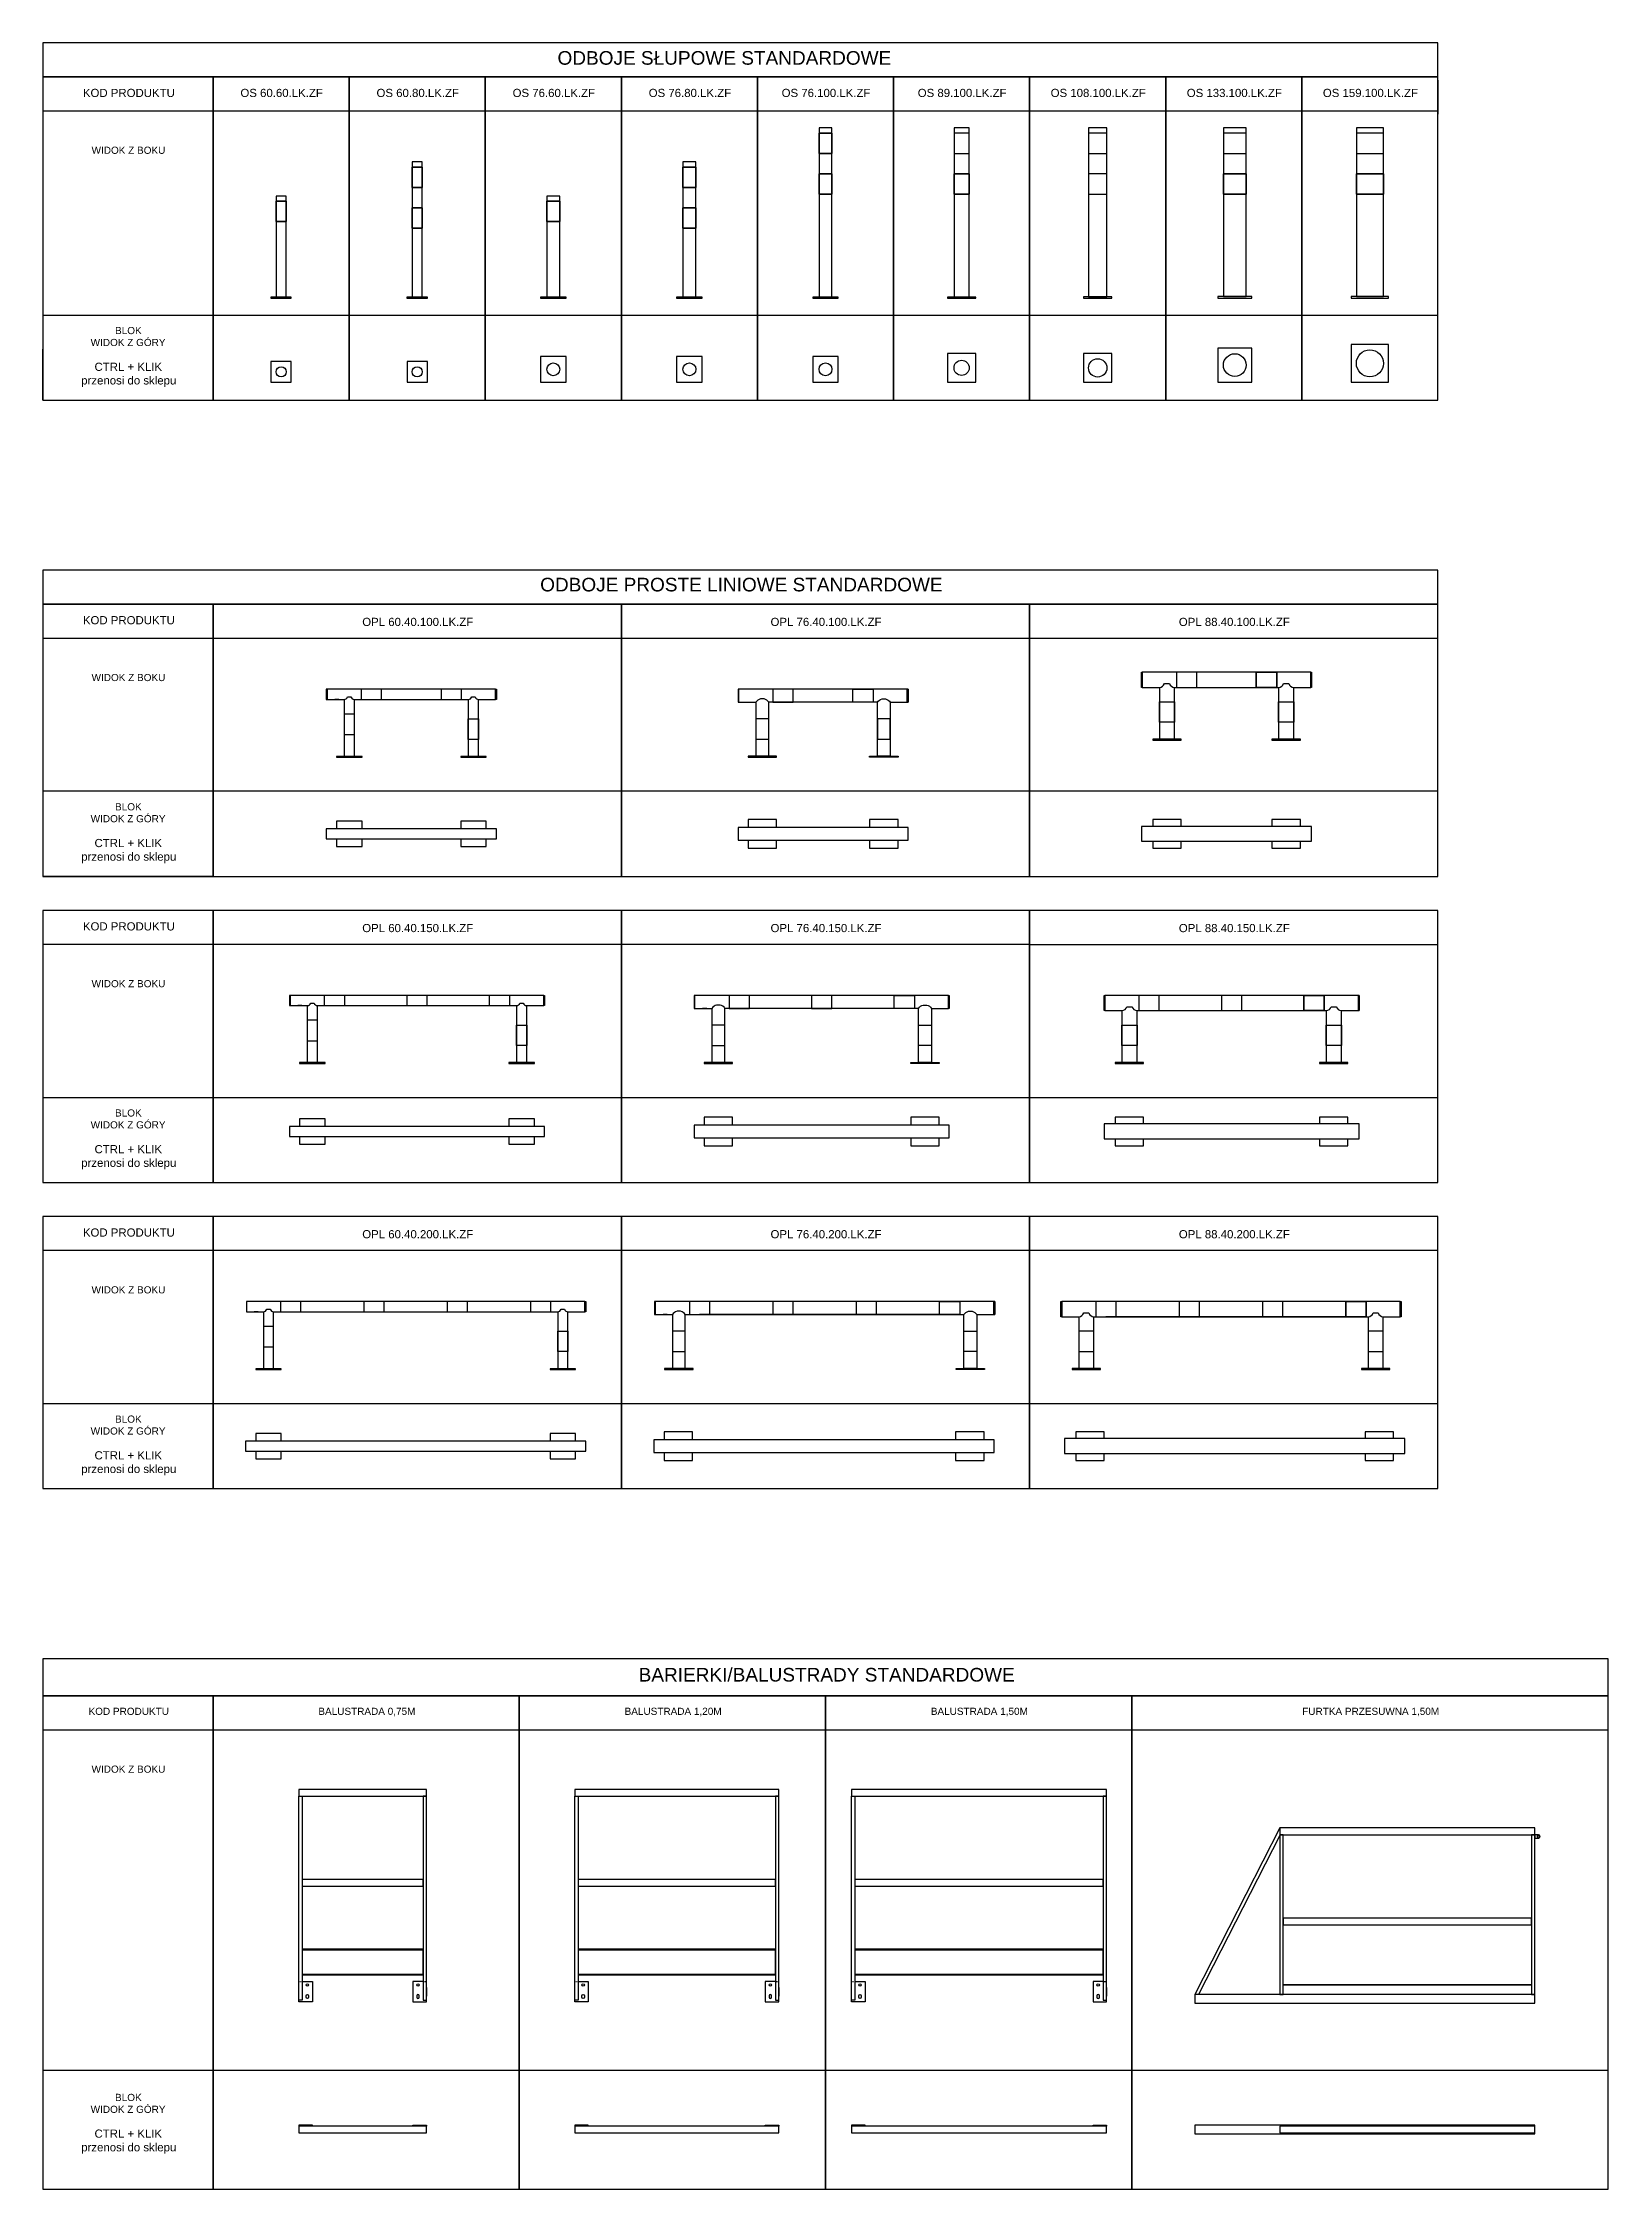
# Model space of a CAD drawing. Header units: millimetres. Extents: x 12058 to 45536, y -35768 to 10259.
# Drawn here: x 12059 to 21259, y -13950 to -1332 of the extents above; entities that cross this region are included whole.
import ezdxf

# ---------------------------------------------------------------- set-up
doc = ezdxf.new("R2010")
doc.units = ezdxf.units.MM
doc.linetypes.add('ACAD_ISO03W100', pattern=[30, 12, -18])
for name, color, linetype in [('0 @ 1', 7, 'Continuous'), ('odboje_ Grupa-Stadnicki.pl', 7, 'Continuous'), ('odboje_ Grupa-Stadnicki.pl @ 1', 7, 'Continuous')]:
    doc.layers.add(name, color=color, linetype=linetype)
doc.styles.get("Standard").update_dxf_attribs({"font": 'arial.ttf'})

# ---------------------------------------------------------------- blocks, each defined once
blk = doc.blocks.new('OS 60.60.LK.ZF')
blk.add_lwpolyline([(-60, -60), (60, -60), (60, 60), (-60, 60)], close=True)
blk.add_circle((0, 0), 30)
blk = doc.blocks.new('OS 76.60.LK.ZF')
at = {"layer": 'odboje_ Grupa-Stadnicki.pl'}
blk.add_lwpolyline([(-75, -75), (75, -75), (75, 75), (-75, 75)], close=True, dxfattribs=at)
blk.add_circle((0, 0), 38, dxfattribs=at)
blk = doc.blocks.new('OS 76.80.LK.ZF')
at = {"layer": 'odboje_ Grupa-Stadnicki.pl'}
blk.add_lwpolyline([(-75, -75), (75, -75), (75, 75), (-75, 75)], close=True, dxfattribs=at)
blk.add_circle((0, 0), 38, dxfattribs=at)
blk = doc.blocks.new('OS 76.100.LK.ZF')
at = {"layer": 'odboje_ Grupa-Stadnicki.pl'}
blk.add_lwpolyline([(-75, -75), (75, -75), (75, 75), (-75, 75)], close=True, dxfattribs=at)
blk.add_circle((0, 0), 38, dxfattribs=at)
blk = doc.blocks.new('OS 89.100.LK.ZF')
at = {"layer": 'odboje_ Grupa-Stadnicki.pl'}
blk.add_lwpolyline([(-83.5, -83.5), (83.5, -83.5), (83.5, 83.5), (-83.5, 83.5)], close=True, dxfattribs=at)
blk.add_circle((0, 0), 44.5, dxfattribs=at)
blk = doc.blocks.new('OS 108.100.LK.ZF')
at = {"layer": 'odboje_ Grupa-Stadnicki.pl'}
blk.add_lwpolyline([(-83.5, -83.5), (83.5, -83.5), (83.5, 83.5), (-83.5, 83.5)], close=True, dxfattribs=at)
blk.add_circle((0, 0), 54, dxfattribs=at)
blk = doc.blocks.new('OS 159.100.LK.ZF')
at = {"layer": 'odboje_ Grupa-Stadnicki.pl'}
blk.add_lwpolyline([(-110, -110), (110, -110), (110, 110), (-110, 110)], close=True, dxfattribs=at)
blk.add_circle((0, 0), 79.5, dxfattribs=at)
blk = doc.blocks.new('OPL 60.40.100.LK.ZF')
for points in [[(395, -60), (500, -60), (500, 0), (-500, 0), (-500, -60), (395, -60)], [(-290, 0), (-290, 45), (-440, 45), (-440, 0)], [(440, 0), (440, 45), (290, 45), (290, 0)], [(-440, -60), (-440, -105), (-290, -105), (-290, -60)], [(290, -60), (290, -105), (440, -105), (440, -60)]]:
    blk.add_lwpolyline(points)
blk = doc.blocks.new('OPL 60.40.150.LK.ZF')
blk.add_lwpolyline([(-750, -60), (750, -60), (750, 0), (-750, 0)], close=True)
for points in [[(-540, 0), (-540, 45), (-690, 45), (-690, 0)], [(690, 0), (690, 45), (540, 45), (540, 0)], [(-690, -60), (-690, -105), (-540, -105), (-540, -60)], [(540, -60), (540, -105), (690, -105), (690, -60)]]:
    blk.add_lwpolyline(points)
blk = doc.blocks.new('OPL 60.40.200.LK.ZF')
for points in [[(895, -60), (1000, -60), (1000, 0), (-1000, 0), (-1000, -60), (895, -60)], [(-790, 0), (-790, 45), (-940, 45), (-940, 0)], [(940, 0), (940, 45), (790, 45), (790, 0)], [(-940, -60), (-940, -105), (-790, -105), (-790, -60)], [(790, -60), (790, -105), (940, -105), (940, -60)]]:
    blk.add_lwpolyline(points)
blk = doc.blocks.new('OPL 76.40.100.LK.ZF')
blk.add_lwpolyline([(-500, -76), (500, -76), (500, 0), (-500, 0)], close=True)
for points in [[(-273.5, 0), (-273.5, 45.5), (-440.5, 45.5), (-440.5, 0)], [(440.5, 0), (440.5, 45.5), (273.5, 45.5), (273.5, 0)], [(-440.5, -76), (-440.5, -121.5), (-273.5, -121.5), (-273.5, -76)], [(273.5, -76), (273.5, -121.5), (440.5, -121.5), (440.5, -76)]]:
    blk.add_lwpolyline(points)
blk = doc.blocks.new('OPL 76.40.150.LK.ZF')
blk.add_lwpolyline([(-750, -76), (750, -76), (750, 0), (-750, 0)], close=True)
for points in [[(-523.5, 0), (-523.5, 45.5), (-690.5, 45.5), (-690.5, 0)], [(690.5, 0), (690.5, 45.5), (523.5, 45.5), (523.5, 0)], [(-690.5, -76), (-690.5, -121.5), (-523.5, -121.5), (-523.5, -76)], [(523.5, -76), (523.5, -121.5), (690.5, -121.5), (690.5, -76)]]:
    blk.add_lwpolyline(points)
blk = doc.blocks.new('OPL 76.40.200.LK.ZF')
blk.add_lwpolyline([(-1000, -76), (1000, -76), (1000, 0), (-1000, 0)], close=True)
for points in [[(-773.5, 0), (-773.5, 45.5), (-940.5, 45.5), (-940.5, 0)], [(940.5, 0), (940.5, 45.5), (773.5, 45.5), (773.5, 0)], [(-940.5, -76), (-940.5, -121.5), (-773.5, -121.5), (-773.5, -76)], [(773.5, -76), (773.5, -121.5), (940.5, -121.5), (940.5, -76)]]:
    blk.add_lwpolyline(points)
blk = doc.blocks.new('OPL 88.40.100.LK.ZF')
blk.add_lwpolyline([(-500, -88), (500, -88), (500, 0), (-500, 0)], close=True)
for points in [[(-267, 0), (-267, 39.5), (-434, 39.5), (-434, 0)], [(434, 0), (434, 39.5), (267, 39.5), (267, 0)], [(-434, -88), (-434, -127.5), (-267, -127.5), (-267, -88)], [(267, -88), (267, -127.5), (434, -127.5), (434, -88)]]:
    blk.add_lwpolyline(points)
blk = doc.blocks.new('OPL 88.40.150.LK.ZF')
blk.add_lwpolyline([(-750, -88), (750, -88), (750, 0), (-750, 0)], close=True)
for points in [[(-517, 0), (-517, 39.5), (-684, 39.5), (-684, 0)], [(684, 0), (684, 39.5), (517, 39.5), (517, 0)], [(-684, -88), (-684, -127.5), (-517, -127.5), (-517, -88)], [(517, -88), (517, -127.5), (684, -127.5), (684, -88)]]:
    blk.add_lwpolyline(points)
blk = doc.blocks.new('OPL 88.40.200.LK.ZF')
blk.add_lwpolyline([(-1000, -88), (1000, -88), (1000, 0), (-1000, 0)], close=True)
for points in [[(-767, 0), (-767, 39.5), (-934, 39.5), (-934, 0)], [(934, 0), (934, 39.5), (767, 39.5), (767, 0)], [(-934, -88), (-934, -127.5), (-767, -127.5), (-767, -88)], [(767, -88), (767, -127.5), (934, -127.5), (934, -88)]]:
    blk.add_lwpolyline(points)
blk = doc.blocks.new('OS 133.100.LK.ZF')
blk.add_lwpolyline([(-100, -100), (100, -100), (100, 100), (-100, 100)], close=True)
blk.add_circle((0, 0), 66.5)
blk = doc.blocks.new('SEGMENT BALUSTRADA 750MM MONTAŻ BOCZNY')
for points in [[(-295, 0), (-295, 6), (-375, 6), (-375, 0)], [(295, 0), (295, 6), (375, 6), (375, 0)]]:
    blk.add_lwpolyline(points)
blk.add_lwpolyline([(-375, -40), (375, -40), (375, 0), (-375, 0)], close=True)
blk = doc.blocks.new('SEGMENT BALUSTRADA 1200MM MONTAŻ BOCZNY')
for points in [[(-520, 0), (-520, 6), (-600, 6), (-600, 0)], [(520, 0), (520, 6), (600, 6), (600, 0)]]:
    blk.add_lwpolyline(points)
blk.add_lwpolyline([(-600, -40), (600, -40), (600, 0), (-600, 0)], close=True)
blk = doc.blocks.new('SEGMENT BALUSTRADA 1500MM MONTAŻ BOCZNY')
at = {"layer": 'odboje_ Grupa-Stadnicki.pl'}
for points in [[(-670, 0), (-670, 6), (-750, 6), (-750, 0)], [(670, 0), (670, 6), (750, 6), (750, 0)]]:
    blk.add_lwpolyline(points, dxfattribs=at)
blk.add_lwpolyline([(-750, -40), (750, -40), (750, 0), (-750, 0)], close=True, dxfattribs=at)
blk = doc.blocks.new('FURTKA PRZESUWNA 1500MM')
at = {"layer": 'odboje_ Grupa-Stadnicki.pl'}
for points in [[(-1250, -45), (750, -45), (750, 5), (-1250, 5)], [(-750, -40), (750, -40), (750, 0), (-750, 0)]]:
    blk.add_lwpolyline(points, close=True, dxfattribs=at)
blk = doc.blocks.new('OS 60.80.LK.ZF')
at = {"layer": 'odboje_ Grupa-Stadnicki.pl'}
blk.add_lwpolyline([(-59.955, -60), (60.045, -60), (60.045, 60), (-59.955, 60)], close=True, dxfattribs=at)
blk.add_circle((0, 0), 30, dxfattribs=at)

msp = doc.modelspace()

# ---------------------------------------------------------------- linework, layer by layer
at = {"layer": 'odboje_ Grupa-Stadnicki.pl'}
for p, q in [((12059.431, -1532.109), (12059.431, -1832.109)), ((12059.431, -1532.109), (12059.431, -1732.109)), ((13059.431, -1532.109), (13059.431, -1832.109)), ((13059.431, -1532.109), (13059.431, -1732.109)), ((20259.431, -1550.109), (20259.431, -1750.109)), ((12059.431, -1732.109), (20259.431, -1732.109)), ((20259.431, -2750.109), (20259.431, -2550.109)), ((12059.431, -2932.109), (18659.431, -2932.109)), ((13059.431, -2932.109), (20259.431, -2932.109)), ((12059.431, -3432.109), (12059.431, -3132.109)), ((13059.431, -3432.109), (13059.431, -3132.109)), ((12059.431, -4832.109), (20259.431, -4832.109)), ((14719.94, -5132.122), (14519.94, -5132.122)), ((13798.94, -5192.122), (13774.94, -5192.122)), ((16964.158, -5208.122), (16326.158, -5208.122)), ((20259.431, -5732.109), (12059.431, -5732.109)), ((13059.431, -6232.109), (13059.431, -5732.109)), ((13059.431, -6232.109), (13059.431, -5732.109)), ((13059.431, -6232.109), (12059.431, -6232.109)), ((17859.431, -6432.109), (17859.431, -6632.109)), ((17859.431, -6632.109), (12059.431, -6632.109)), ((17859.431, -6632.109), (20259.431, -6632.109)), ((15003.213, -6932.122), (14803.213, -6932.122)), ((13582.213, -6992.122), (13558.213, -6992.122)), ((13773.213, -6992.122), (14743.213, -6992.122)), ((15961.221, -7008.122), (15937.221, -7008.122)), ((17206.221, -7008.122), (16068.221, -7008.122)), ((12059.431, -7532.109), (17859.431, -7532.109)), ((17859.431, -7532.109), (20259.431, -7532.109)), ((20259.431, -8432.109), (12059.431, -8432.109)), ((13324.199, -8792.122), (13300.199, -8792.122)), ((13515.199, -8792.122), (14985.199, -8792.122)), ((13515.199, -8792.122), (14985.199, -8792.122)), ((15245.199, -8732.122), (15045.199, -8732.122)), ((15728.352, -8808.122), (15704.352, -8808.122)), ((17389.352, -8808.122), (15919.352, -8808.122)), ((19777.742, -8821.072), (18307.742, -8821.172)), ((12059.431, -9332.109), (20259.431, -9332.109)), ((21259.431, -11050.109), (21259.431, -10832.109)), ((12059.431, -11250.109), (21259.431, -11250.109)), ((19329.68, -11826.515), (18829.68, -12806.515)), ((19329.68, -11870.522), (18852.133, -12806.515)), ((13583.871, -12543.109), (14293.871, -12543.109)), ((15205.183, -12543.109), (16365.183, -12543.109)), ((16832.047, -12543.109), (18292.047, -12543.109)), ((13583.871, -12687.109), (14293.871, -12687.109)), ((15205.183, -12687.109), (16365.183, -12687.109)), ((16832.047, -12687.109), (18292.047, -12687.109)), ((14313.871, -12765.109), (14313.871, -12815.109)), ((16385.183, -12765.109), (16385.183, -12815.109)), ((18312.047, -12765.109), (18312.047, -12815.109)), ((19349.68, -12746.515), (20809.68, -12746.515)), ((19349.68, -12749.515), (20809.68, -12749.515)), ((12059.431, -13250.109), (21259.431, -13250.109)), ((13059.431, -13250.109), (13059.431, -13950.109))]:
    msp.add_line(p, q, dxfattribs=at)
at = {"layer": 'odboje_ Grupa-Stadnicki.pl', "linetype": 'ACAD_ISO03W100', "ltscale": 0.2}
for p, q in [((13563.871, -12730.109), (13583.871, -12730.109)), ((14293.871, -12730.109), (14313.871, -12730.109)), ((15185.183, -12730.109), (15205.183, -12730.109)), ((16365.183, -12730.109), (16385.183, -12730.109)), ((16812.047, -12730.109), (16832.047, -12730.109)), ((18292.047, -12730.109), (18312.047, -12730.109))]:
    msp.add_line(p, q, dxfattribs=at)
at = {"layer": 'odboje_ Grupa-Stadnicki.pl'}
for points in [[(12059.431, -1532.109), (20259.431, -1532.109), (20259.431, -1332.109), (12059.431, -1332.109)], [(12059.431, -3432.109), (13059.431, -3432.109), (13059.431, -1532.109), (12059.431, -1532.109)], [(13059.431, -3432.109), (13859.431, -3432.109), (13859.431, -1532.109), (13059.431, -1532.109)], [(13859.431, -3432.109), (14659.431, -3432.109), (14659.431, -1532.109), (13859.431, -1532.109)], [(14659.431, -3432.109), (15459.431, -3432.109), (15459.431, -1532.109), (14659.431, -1532.109)], [(15459.431, -3432.109), (16259.431, -3432.109), (16259.431, -1532.109), (15459.431, -1532.109)], [(16259.431, -3432.109), (17059.431, -3432.109), (17059.431, -1532.109), (16259.431, -1532.109)], [(17059.431, -3432.109), (17859.431, -3432.109), (17859.431, -1532.109), (17059.431, -1532.109)], [(17859.431, -3432.109), (18659.431, -3432.109), (18659.431, -1532.109), (17859.431, -1532.109)], [(18659.431, -3432.109), (19459.431, -3432.109), (19459.431, -1532.109), (18659.431, -1532.109)], [(19459.431, -3432.109), (20259.431, -3432.109), (20259.431, -1532.109), (19459.431, -1532.109)], [(16621.431, -2826.109), (16697.431, -2826.109), (16697.431, -1832.109), (16621.431, -1832.109)], [(16697.431, -1862.109), (16621.431, -1862.109), (16621.431, -1982.109), (16697.431, -1982.109)], [(16621.431, -1862.109), (16697.431, -1862.109), (16697.431, -1982.109), (16621.431, -1982.109)], [(17414.981, -2826.109), (17503.881, -2826.109), (17503.881, -1832.109), (17414.981, -1832.109)], [(17414.981, -1982.109), (17503.881, -1982.109), (17503.881, -1862.109), (17414.981, -1862.109)], [(17414.981, -1862.109), (17414.981, -1982.109), (17503.981, -1982.109), (17503.981, -1862.109)], [(18205.431, -2824.109), (18313.431, -2824.109), (18313.431, -1832.109), (18205.431, -1832.109)], [(18205.431, -1982.109), (18313.431, -1982.109), (18313.431, -1862.109), (18205.431, -1862.109)], [(18998.48, -2822.109), (19131.48, -2822.109), (19131.48, -1832.109), (18998.48, -1832.109)], [(18998.48, -1982.109), (19131.48, -1982.109), (19131.48, -1862.109), (18998.48, -1862.109)], [(19779.931, -2822.109), (19938.931, -2822.109), (19938.931, -1832.109), (19779.931, -1832.109)], [(19779.931, -1982.109), (19938.931, -1982.109), (19938.931, -1862.109), (19779.931, -1862.109)], [(14229.431, -2827.109), (14289.431, -2827.109), (14289.431, -2032.109), (14229.431, -2032.109)], [(14289.431, -2062.109), (14229.431, -2062.109), (14229.431, -2182.109), (14289.431, -2182.109)], [(14229.431, -2062.109), (14289.431, -2062.109), (14289.431, -2182.109), (14229.431, -2182.109)], [(15821.431, -2826.109), (15897.431, -2826.109), (15897.431, -2032.109), (15821.431, -2032.109)], [(15897.431, -2062.109), (15821.431, -2062.109), (15821.431, -2182.109), (15897.431, -2182.109)], [(15821.431, -2062.109), (15897.431, -2062.109), (15897.431, -2182.109), (15821.431, -2182.109)], [(16697.431, -2102.109), (16621.431, -2102.109), (16621.431, -2222.109), (16697.431, -2222.109)], [(16621.431, -2102.109), (16697.431, -2102.109), (16697.431, -2222.109), (16621.431, -2222.109)], [(17414.981, -2222.109), (17503.881, -2222.109), (17503.881, -2102.109), (17414.981, -2102.109)], [(17414.981, -2102.109), (17414.981, -2222.109), (17503.981, -2222.109), (17503.981, -2102.109)], [(17414.981, -2102.109), (17503.881, -2102.109), (17503.881, -2222.109), (17414.981, -2222.109)], [(18205.431, -2222.109), (18313.431, -2222.109), (18313.431, -2102.109), (18205.431, -2102.109)], [(18998.48, -2222.109), (19131.48, -2222.109), (19131.48, -2102.109), (18998.48, -2102.109)], [(18998.48, -2102.109), (19131.48, -2102.109), (19131.48, -2222.109), (18998.48, -2222.109)], [(19779.931, -2222.109), (19938.931, -2222.109), (19938.931, -2102.109), (19779.931, -2102.109)], [(19779.931, -2102.109), (19938.931, -2102.109), (19938.931, -2222.109), (19779.931, -2222.109)], [(13429.431, -2827.109), (13489.431, -2827.109), (13489.431, -2232.109), (13429.431, -2232.109)], [(13489.431, -2262.109), (13429.431, -2262.109), (13429.431, -2382.109), (13489.431, -2382.109)], [(13429.431, -2262.109), (13489.431, -2262.109), (13489.431, -2382.109), (13429.431, -2382.109)], [(15021.431, -2826.109), (15097.431, -2826.109), (15097.431, -2232.109), (15021.431, -2232.109)], [(15097.431, -2262.109), (15021.431, -2262.109), (15021.431, -2382.109), (15097.431, -2382.109)], [(15021.431, -2262.109), (15097.431, -2262.109), (15097.431, -2382.109), (15021.431, -2382.109)], [(14289.431, -2302.109), (14229.431, -2302.109), (14229.431, -2422.109), (14289.431, -2422.109)], [(14229.431, -2302.109), (14289.431, -2302.109), (14289.431, -2422.109), (14229.431, -2422.109)], [(15897.431, -2302.109), (15821.431, -2302.109), (15821.431, -2422.109), (15897.431, -2422.109)], [(15821.431, -2302.109), (15897.431, -2302.109), (15897.431, -2422.109), (15821.431, -2422.109)], [(13399.431, -2832.109), (13519.431, -2832.109), (13519.431, -2827.109), (13399.431, -2827.109)], [(14199.431, -2832.109), (14319.431, -2832.109), (14319.431, -2827.109), (14199.431, -2827.109)], [(14984.431, -2832.109), (15134.431, -2832.109), (15134.431, -2826.109), (14984.431, -2826.109)], [(15784.431, -2832.109), (15934.431, -2832.109), (15934.431, -2826.109), (15784.431, -2826.109)], [(16584.431, -2832.109), (16734.431, -2832.109), (16734.431, -2826.109), (16584.431, -2826.109)], [(17375.931, -2832.109), (17542.931, -2832.109), (17542.931, -2826.109), (17375.931, -2826.109)], [(18175.931, -2832.109), (18342.931, -2832.109), (18342.931, -2824.109), (18175.931, -2824.109)], [(18964.98, -2832.109), (19164.98, -2832.109), (19164.98, -2822.109), (18964.98, -2822.109)], [(19749.431, -2832.109), (19969.431, -2832.109), (19969.431, -2822.109), (19749.431, -2822.109)], [(12059.431, -4632.109), (20259.431, -4632.109), (20259.431, -4432.109), (12059.431, -4432.109)], [(12059.431, -6232.109), (13059.431, -6232.109), (13059.431, -4632.109), (12059.431, -4632.109)], [(13059.431, -6232.109), (15459.431, -6232.109), (15459.431, -4632.109), (13059.431, -4632.109)], [(15459.431, -6232.109), (17859.431, -6232.109), (17859.431, -4632.109), (15459.431, -4632.109)], [(17859.431, -6232.109), (20259.431, -6232.109), (20259.431, -4632.109), (17859.431, -4632.109)], [(18521.774, -5121.122), (18516.774, -5121.122), (18516.774, -5032.122), (18521.774, -5032.122)], [(18721.774, -5121.172), (18841.774, -5121.172), (18841.774, -5032.172), (18721.774, -5032.172)], [(19191.774, -5121.172), (19311.774, -5121.172), (19311.774, -5032.172), (19191.774, -5032.172)], [(19516.774, -5121.122), (19511.774, -5121.122), (19511.774, -5032.122), (19516.774, -5032.122)], [(13724.94, -5192.122), (13729.94, -5192.122), (13729.94, -5132.122), (13724.94, -5132.122)], [(13929.94, -5192.122), (14049.94, -5192.122), (14049.94, -5132.122), (13929.94, -5132.122)], [(14399.94, -5192.122), (14519.94, -5192.122), (14519.94, -5132.122), (14399.94, -5132.122)], [(14724.94, -5192.122), (14719.94, -5192.122), (14719.94, -5132.122), (14724.94, -5132.122)], [(16145.158, -5208.122), (16150.158, -5208.122), (16150.158, -5132.122), (16145.158, -5132.122)], [(16350.158, -5208.122), (16470.158, -5208.122), (16470.158, -5132.122), (16350.158, -5132.122)], [(16940.158, -5208.122), (16820.158, -5208.122), (16820.158, -5132.122), (16940.158, -5132.122)], [(17145.158, -5208.122), (17140.158, -5208.122), (17140.158, -5132.122), (17145.158, -5132.122)], [(13889.94, -5398.622), (13889.94, -5278.622), (13829.94, -5278.622), (13829.94, -5398.622)], [(18621.774, -5326.122), (18621.774, -5206.122), (18710.774, -5206.122), (18710.774, -5326.122)], [(19322.774, -5326.122), (19322.774, -5206.122), (19411.774, -5206.122), (19411.774, -5326.122)], [(14559.94, -5426.622), (14559.94, -5306.622), (14619.94, -5306.622), (14619.94, -5426.622)], [(16326.158, -5426.122), (16326.158, -5306.122), (16250.158, -5306.122), (16250.158, -5426.122)], [(17040.158, -5426.122), (17040.158, -5306.122), (16964.158, -5306.122), (16964.158, -5426.122)], [(13784.94, -5532.122), (13934.94, -5532.122), (13934.94, -5527.122), (13784.94, -5527.122)], [(14514.94, -5532.122), (14664.94, -5532.122), (14664.94, -5527.122), (14514.94, -5527.122)], [(16204.658, -5532.122), (16371.658, -5532.122), (16371.658, -5526.122), (16204.658, -5526.122)], [(17085.658, -5532.122), (16918.658, -5532.122), (16918.658, -5526.122), (17085.658, -5526.122)], [(18582.774, -5432.122), (18749.774, -5432.122), (18749.774, -5426.122), (18582.774, -5426.122)], [(19283.774, -5432.122), (19450.774, -5432.122), (19450.774, -5426.122), (19283.774, -5426.122)], [(12059.431, -8032.109), (13059.431, -8032.109), (13059.431, -6432.109), (12059.431, -6432.109)], [(13059.431, -8032.109), (15459.431, -8032.109), (15459.431, -6432.109), (13059.431, -6432.109)], [(15459.431, -8032.109), (17859.431, -8032.109), (17859.431, -6432.109), (15459.431, -6432.109)], [(17859.431, -8032.109), (20259.431, -8032.109), (20259.431, -6432.109), (17859.431, -6432.109)], [(13508.213, -6992.122), (13513.213, -6992.122), (13513.213, -6932.122), (13508.213, -6932.122)], [(13713.213, -6992.122), (13833.213, -6992.122), (13833.213, -6932.122), (13713.213, -6932.122)], [(14198.213, -6992.122), (14318.213, -6992.122), (14318.213, -6932.122), (14198.213, -6932.122)], [(14683.213, -6992.122), (14803.213, -6992.122), (14803.213, -6932.122), (14683.213, -6932.122)], [(15008.213, -6992.122), (15003.213, -6992.122), (15003.213, -6932.122), (15008.213, -6932.122)], [(15887.221, -7008.122), (15892.221, -7008.122), (15892.221, -6932.122), (15887.221, -6932.122)], [(16092.221, -7008.122), (16212.221, -7008.122), (16212.221, -6932.122), (16092.221, -6932.122)], [(16577.221, -7008.122), (16697.221, -7008.122), (16697.221, -6932.122), (16577.221, -6932.122)], [(17182.221, -7008.122), (17062.221, -7008.122), (17062.221, -6932.122), (17182.221, -6932.122)], [(17387.221, -7008.122), (17382.221, -7008.122), (17382.221, -6932.122), (17387.221, -6932.122)], [(18301.558, -7021.122), (18296.558, -7021.122), (18296.558, -6932.122), (18301.558, -6932.122)], [(18501.558, -7021.172), (18621.558, -7021.172), (18621.558, -6932.172), (18501.558, -6932.172)], [(18986.558, -7021.222), (19106.558, -7021.222), (19106.558, -6932.222), (18986.558, -6932.222)], [(19471.558, -7021.172), (19591.558, -7021.172), (19591.558, -6932.172), (19471.558, -6932.172)], [(19791.558, -7021.122), (19796.558, -7021.122), (19796.558, -6932.122), (19791.558, -6932.122)], [(13673.213, -7198.622), (13673.213, -7078.622), (13613.213, -7078.622), (13613.213, -7198.622)], [(14843.213, -7226.622), (14843.213, -7106.622), (14903.213, -7106.622), (14903.213, -7226.622)], [(16068.221, -7226.122), (16068.221, -7106.122), (15992.221, -7106.122), (15992.221, -7226.122)], [(17206.221, -7226.122), (17206.221, -7106.122), (17282.221, -7106.122), (17282.221, -7226.122)], [(18401.558, -7226.122), (18401.558, -7106.122), (18490.558, -7106.122), (18490.558, -7226.122)], [(19602.558, -7226.122), (19602.558, -7106.122), (19691.558, -7106.122), (19691.558, -7226.122)], [(13568.213, -7332.122), (13718.213, -7332.122), (13718.213, -7327.122), (13568.213, -7327.122)], [(14798.213, -7332.122), (14948.213, -7332.122), (14948.213, -7327.122), (14798.213, -7327.122)], [(15946.721, -7332.122), (16113.721, -7332.122), (16113.721, -7326.122), (15946.721, -7326.122)], [(17327.721, -7332.122), (17160.721, -7332.122), (17160.721, -7326.122), (17327.721, -7326.122)], [(18362.558, -7332.122), (18529.558, -7332.122), (18529.558, -7326.122), (18362.558, -7326.122)], [(19563.558, -7332.122), (19730.558, -7332.122), (19730.558, -7326.122), (19563.558, -7326.122)], [(12059.431, -9832.109), (13059.431, -9832.109), (13059.431, -8232.109), (12059.431, -8232.109)], [(13059.431, -9832.109), (15459.431, -9832.109), (15459.431, -8232.109), (13059.431, -8232.109)], [(15459.431, -9832.109), (17859.431, -9832.109), (17859.431, -8232.109), (15459.431, -8232.109)], [(17859.431, -9832.109), (20259.431, -9832.109), (20259.431, -8232.109), (17859.431, -8232.109)], [(13455.199, -8792.122), (13575.199, -8792.122), (13575.199, -8732.122), (13455.199, -8732.122)], [(13945.199, -8792.122), (14065.199, -8792.122), (14065.199, -8732.122), (13945.199, -8732.122)], [(14435.199, -8792.122), (14555.199, -8792.122), (14555.199, -8732.122), (14435.199, -8732.122)], [(14925.199, -8792.122), (15045.199, -8792.122), (15045.199, -8732.122), (14925.199, -8732.122)], [(15250.199, -8792.122), (15245.199, -8792.122), (15245.199, -8732.122), (15250.199, -8732.122)], [(15654.352, -8808.122), (15659.352, -8808.122), (15659.352, -8732.122), (15654.352, -8732.122)], [(15859.352, -8808.122), (15979.352, -8808.122), (15979.352, -8732.122), (15859.352, -8732.122)], [(16349.352, -8808.122), (16469.352, -8808.122), (16469.352, -8732.122), (16349.352, -8732.122)], [(16839.352, -8808.122), (16959.352, -8808.122), (16959.352, -8732.122), (16839.352, -8732.122)], [(17449.352, -8808.122), (17329.352, -8808.122), (17329.352, -8732.122), (17449.352, -8732.122)], [(17654.352, -8808.122), (17649.352, -8808.122), (17649.352, -8732.122), (17654.352, -8732.122)], [(18042.742, -8732.122), (18047.742, -8732.122), (18047.742, -8821.122), (18042.742, -8821.122)], [(18247.742, -8821.172), (18367.742, -8821.172), (18367.742, -8732.172), (18247.742, -8732.172)], [(18737.742, -8821.238), (18857.742, -8821.238), (18857.742, -8732.238), (18737.742, -8732.238)], [(19227.742, -8821.205), (19347.742, -8821.205), (19347.742, -8732.205), (19227.742, -8732.205)], [(19717.742, -8821.172), (19837.742, -8821.172), (19837.742, -8732.172), (19717.742, -8732.172)], [(20037.742, -8732.122), (20042.742, -8732.122), (20042.742, -8821.122), (20037.742, -8821.122)], [(13415.199, -8998.622), (13415.199, -8878.622), (13355.199, -8878.622), (13355.199, -8998.622)], [(15085.199, -9026.622), (15085.199, -8906.622), (15145.199, -8906.622), (15145.199, -9026.622)], [(15835.352, -9026.122), (15835.352, -8906.122), (15759.352, -8906.122), (15759.352, -9026.122)], [(17473.352, -9026.122), (17473.352, -8906.122), (17549.352, -8906.122), (17549.352, -9026.122)], [(18236.742, -9026.122), (18236.742, -8906.122), (18147.742, -8906.122), (18147.742, -9026.122)], [(19937.742, -9026.122), (19937.742, -8906.122), (19848.742, -8906.122), (19848.742, -9026.122)], [(13310.199, -9132.122), (13460.199, -9132.122), (13460.199, -9127.122), (13310.199, -9127.122)], [(15040.199, -9132.122), (15190.199, -9132.122), (15190.199, -9127.122), (15040.199, -9127.122)], [(15713.852, -9132.122), (15880.852, -9132.122), (15880.852, -9126.122), (15713.852, -9126.122)], [(17594.852, -9132.122), (17427.852, -9132.122), (17427.852, -9126.122), (17594.852, -9126.122)], [(18108.742, -9132.122), (18275.742, -9132.122), (18275.742, -9126.122), (18108.742, -9126.122)], [(19809.742, -9132.122), (19976.742, -9132.122), (19976.742, -9126.122), (19809.742, -9126.122)], [(12059.431, -11050.109), (21259.431, -11050.109), (21259.431, -10832.109), (12059.431, -10832.109)], [(12059.431, -13950.109), (13059.431, -13950.109), (13059.431, -11050.109), (12059.431, -11050.109)], [(13059.431, -13950.109), (14859.431, -13950.109), (14859.431, -11050.109), (13059.431, -11050.109)], [(14859.431, -13950.109), (16659.431, -13950.109), (16659.431, -11050.109), (14859.431, -11050.109)], [(16659.431, -13950.109), (18459.431, -13950.109), (18459.431, -11050.109), (16659.431, -11050.109)], [(18459.431, -13950.109), (21259.431, -13950.109), (21259.431, -11050.109), (18459.431, -11050.109)], [(13563.871, -11640.109), (14313.871, -11640.109), (14313.871, -11600.109), (13563.871, -11600.109)], [(15185.183, -11640.109), (16385.183, -11640.109), (16385.183, -11600.109), (15185.183, -11600.109)], [(16812.047, -11640.109), (18312.047, -11640.109), (18312.047, -11600.109), (16812.047, -11600.109)], [(13583.871, -12840.109), (13563.871, -12840.109), (13563.871, -11640.109), (13583.871, -11640.109)], [(14293.871, -12840.109), (14313.871, -12840.109), (14313.871, -11640.109), (14293.871, -11640.109)], [(15205.183, -12840.109), (15185.183, -12840.109), (15185.183, -11640.109), (15205.183, -11640.109)], [(16365.183, -12840.109), (16385.183, -12840.109), (16385.183, -11640.109), (16365.183, -11640.109)], [(16832.047, -12840.109), (16812.047, -12840.109), (16812.047, -11640.109), (16832.047, -11640.109)], [(18292.047, -12840.109), (18312.047, -12840.109), (18312.047, -11640.109), (18292.047, -11640.109)], [(19329.68, -11866.515), (20829.68, -11866.515), (20829.68, -11826.515), (19329.68, -11826.515)], [(19329.68, -12806.515), (19349.68, -12806.515), (19349.68, -11866.515), (19329.68, -11866.515)], [(20809.68, -12806.515), (20829.68, -12806.515), (20829.68, -11866.515), (20809.68, -11866.515)], [(13583.871, -12170.109), (14293.871, -12170.109), (14293.871, -12130.109), (13583.871, -12130.109)], [(15205.183, -12170.109), (16365.183, -12170.109), (16365.183, -12130.109), (15205.183, -12130.109)], [(16832.047, -12170.109), (18292.047, -12170.109), (18292.047, -12130.109), (16832.047, -12130.109)], [(19349.68, -12396.515), (20809.68, -12396.515), (20809.68, -12356.515), (19349.68, -12356.515)], [(13583.871, -12690.109), (14293.871, -12690.109), (14293.871, -12540.109), (13583.871, -12540.109)], [(15205.183, -12690.109), (16365.183, -12690.109), (16365.183, -12540.109), (15205.183, -12540.109)], [(16832.047, -12690.109), (18292.047, -12690.109), (18292.047, -12540.109), (16832.047, -12540.109)], [(18829.68, -12856.515), (20829.68, -12856.515), (20829.68, -12806.515), (18829.68, -12806.515)]]:
    msp.add_lwpolyline(points, close=True, dxfattribs=at)
at = {"layer": 'odboje_ Grupa-Stadnicki.pl', "color": 251}
for points in [[(18516.774, -5121.122), (18516.774, -5032.122), (18521.774, -5032.122), (18521.774, -5121.122)], [(18841.774, -5121.072), (18841.774, -5032.172), (18721.774, -5032.172), (18721.774, -5121.072)], [(19191.774, -5121.072), (19191.774, -5032.172), (19311.774, -5032.172), (19311.774, -5121.072)], [(19511.774, -5121.122), (19511.774, -5032.122), (19516.774, -5032.122), (19516.774, -5121.122)], [(18296.558, -7021.122), (18296.558, -6932.122), (18301.558, -6932.122), (18301.558, -7021.122)], [(18621.558, -7021.072), (18621.558, -6932.172), (18501.558, -6932.172), (18501.558, -7021.072)], [(19471.558, -7021.072), (19471.558, -6932.172), (19591.558, -6932.172), (19591.558, -7021.072)], [(19791.558, -7021.122), (19791.558, -6932.122), (19796.558, -6932.122), (19796.558, -7021.122)], [(18042.742, -8821.122), (18042.742, -8732.122), (18047.742, -8732.122), (18047.742, -8821.122)], [(18367.742, -8821.072), (18367.742, -8732.172), (18247.742, -8732.172), (18247.742, -8821.072)], [(19717.742, -8821.072), (19717.742, -8732.172), (19837.742, -8732.172), (19837.742, -8821.072)], [(20037.742, -8821.122), (20037.742, -8732.122), (20042.742, -8732.122), (20042.742, -8821.122)]]:
    msp.add_lwpolyline(points, close=True, dxfattribs=at)
at = {"layer": 'odboje_ Grupa-Stadnicki.pl'}
for points in [[(19411.774, -5121.122), (19511.774, -5121.122), (19511.774, -5032.122), (18521.774, -5032.122), (18521.774, -5121.122), (18621.774, -5121.122)], [(14619.94, -5192.122), (14719.94, -5192.122), (14719.94, -5132.122), (13729.94, -5132.122), (13729.94, -5192.122), (13829.94, -5192.122)], [(17040.158, -5208.122), (17145.158, -5208.122), (17145.158, -5132.122), (16145.158, -5132.122), (16145.158, -5208.122), (16250.158, -5208.122)], [(18621.774, -5121.122), (18621.774, -5426.122), (18710.774, -5426.122), (18710.774, -5121.122)], [(18710.774, -5121.122), (19322.774, -5121.122)], [(19322.774, -5121.122), (19322.774, -5426.122), (19411.774, -5426.122), (19411.774, -5121.122)], [(13829.94, -5192.122), (13829.94, -5527.122), (13889.94, -5527.122), (13889.94, -5192.122)], [(13889.94, -5192.122), (14559.94, -5192.122)], [(14559.94, -5192.122), (14559.94, -5527.122), (14619.94, -5527.122), (14619.94, -5192.122)], [(16250.158, -5208.122), (16250.158, -5208.122), (16250.158, -5526.122), (16326.158, -5526.122), (16326.158, -5208.122)], [(17040.158, -5208.122), (17040.158, -5208.122), (17040.158, -5526.122), (16964.158, -5526.122), (16964.158, -5208.122)], [(14903.213, -6992.122), (15003.213, -6992.122), (15003.213, -6932.122), (13513.213, -6932.122), (13513.213, -6992.122), (13613.213, -6992.122)], [(17282.221, -7008.122), (17382.221, -7008.122), (17382.221, -6932.122), (15887.221, -6932.122), (15887.221, -7008.122), (15992.221, -7008.122)], [(19691.558, -7021.122), (19791.558, -7021.122), (19791.558, -6932.122), (18301.558, -6932.122), (18301.558, -7021.122), (18401.558, -7021.122)], [(13613.213, -6992.122), (13613.213, -7327.122), (13673.213, -7327.122), (13673.213, -6992.122)], [(13673.213, -6992.122), (14843.213, -6992.122)], [(14843.213, -6992.122), (14843.213, -7327.122), (14903.213, -7327.122), (14903.213, -6992.122)], [(15992.221, -7008.122), (15992.221, -7008.122), (15992.221, -7326.122), (16068.221, -7326.122), (16068.221, -7008.122)], [(17282.221, -7008.122), (17282.221, -7008.122), (17282.221, -7326.122), (17206.221, -7326.122), (17206.221, -7008.122)], [(18401.558, -7021.122), (18401.558, -7326.122), (18490.558, -7326.122), (18490.558, -7021.122)], [(18490.558, -7021.122), (19602.558, -7021.122)], [(19602.558, -7021.122), (19602.558, -7326.122), (19691.558, -7326.122), (19691.558, -7021.122)], [(15145.199, -8792.122), (15245.199, -8792.122), (15245.199, -8732.122), (13255.199, -8732.122), (13255.199, -8792.122), (13355.199, -8792.122)], [(13355.199, -8792.122), (13355.199, -9127.122), (13415.199, -9127.122), (13415.199, -8792.122)], [(13415.199, -8792.122), (15085.199, -8792.122)], [(15085.199, -8792.122), (15085.199, -9127.122), (15145.199, -9127.122), (15145.199, -8792.122)], [(17549.352, -8808.122), (17654.352, -8808.122), (17654.352, -8732.122), (15654.352, -8732.122), (15654.352, -8808.122), (15759.352, -8808.122)], [(15759.352, -8808.122), (15759.352, -8808.122), (15759.352, -9126.122), (15835.352, -9126.122), (15835.352, -8808.122)], [(15835.352, -8808.122), (17473.352, -8808.122)], [(17549.352, -8808.122), (17549.352, -8808.122), (17549.352, -9126.122), (17473.352, -9126.122), (17473.352, -8808.122)], [(19937.742, -8821.122), (20037.742, -8821.122), (20037.742, -8732.122), (18047.742, -8732.122), (18047.742, -8821.122), (18147.742, -8821.122)], [(18147.742, -8821.122), (18147.742, -9126.122), (18236.742, -9126.122), (18236.742, -8821.122)], [(18236.742, -8821.122), (19848.742, -8821.122)], [(19848.742, -8821.122), (19848.742, -9126.122), (19937.742, -9126.122), (19937.742, -8821.122)], [(13583.871, -12730.109), (13643.871, -12730.109), (13643.871, -12850.109), (13563.871, -12850.109), (13563.871, -12730.109)], [(14293.871, -12730.109), (14233.871, -12730.109), (14233.871, -12850.109), (14313.871, -12850.109), (14313.871, -12730.109)], [(15205.183, -12730.109), (15265.183, -12730.109), (15265.183, -12850.109), (15185.183, -12850.109), (15185.183, -12730.109)], [(16365.183, -12730.109), (16305.183, -12730.109), (16305.183, -12850.109), (16385.183, -12850.109), (16385.183, -12730.109)], [(16832.047, -12730.109), (16892.047, -12730.109), (16892.047, -12850.109), (16812.047, -12850.109), (16812.047, -12730.109)], [(18292.047, -12730.109), (18232.047, -12730.109), (18232.047, -12850.109), (18312.047, -12850.109), (18312.047, -12730.109)]]:
    msp.add_lwpolyline(points, dxfattribs=at)
for points in [[(18621.774, -5121.122, 0.32606083), (18651.44, -5098.872), (18681.107, -5098.872, 0.32606083), (18710.774, -5121.122)], [(19322.774, -5121.122, 0.32606083), (19352.44, -5098.872), (19382.107, -5098.872, 0.32606083), (19411.774, -5121.122)], [(13829.94, -5192.122, 0.32606083), (13849.94, -5177.122), (13869.94, -5177.122, 0.32606083), (13889.94, -5192.122)], [(14559.94, -5192.122, 0.32606083), (14579.94, -5177.122), (14599.94, -5177.122, 0.32606083), (14619.94, -5192.122)], [(16326.158, -5208.122, 0.190309764), (16298.713, -5189.122), (16277.602, -5189.122, 0.190309764), (16250.158, -5208.122)], [(16964.158, -5208.122, -0.190309764), (16991.602, -5189.122), (17012.713, -5189.122, -0.190309764), (17040.158, -5208.122)], [(13613.213, -6992.122, 0.32606083), (13633.213, -6977.122), (13653.213, -6977.122, 0.32606083), (13673.213, -6992.122)], [(14843.213, -6992.122, 0.32606083), (14863.213, -6977.122), (14883.213, -6977.122, 0.32606083), (14903.213, -6992.122)], [(16068.221, -7008.122, 0.190309764), (16040.777, -6989.122), (16019.666, -6989.122, 0.190309764), (15992.221, -7008.122)], [(17206.221, -7008.122, -0.190309764), (17233.666, -6989.122), (17254.777, -6989.122, -0.190309764), (17282.221, -7008.122)], [(18401.558, -7021.122, 0.32606083), (18431.225, -6998.872), (18460.891, -6998.872, 0.32606083), (18490.558, -7021.122)], [(19602.558, -7021.122, 0.32606083), (19632.225, -6998.872), (19661.891, -6998.872, 0.32606083), (19691.558, -7021.122)], [(13355.199, -8792.122, 0.32606083), (13375.199, -8777.122), (13395.199, -8777.122, 0.32606083), (13415.199, -8792.122)], [(15085.199, -8792.122, 0.32606083), (15105.199, -8777.122), (15125.199, -8777.122, 0.32606083), (15145.199, -8792.122)], [(15835.352, -8808.122, 0.190309764), (15807.908, -8789.122), (15786.796, -8789.122, 0.190309764), (15759.352, -8808.122)], [(17473.352, -8808.122, -0.190309764), (17500.796, -8789.122), (17521.908, -8789.122, -0.190309764), (17549.352, -8808.122)], [(18147.742, -8821.122, 0.32606083), (18177.409, -8798.872), (18207.075, -8798.872, 0.32606083), (18236.742, -8821.122)], [(19848.742, -8821.122, 0.32606083), (19878.409, -8798.872), (19908.075, -8798.872, 0.32606083), (19937.742, -8821.122)]]:
    msp.add_lwpolyline(points, format="xyb", dxfattribs=at)
for points in [[(20829.68, -11886.515), (20849.68, -11886.515, 0.414213562), (20859.68, -11876.515), (20859.68, -11876.515, 0.414213562), (20849.68, -11866.515), (20829.68, -11866.515)], [(13613.871, -12830.109), (13613.871, -12830.109, -0.414213562), (13606.371, -12822.609), (13606.371, -12813.609, -0.414213562), (13613.871, -12806.109), (13613.871, -12806.109, -0.414213562), (13621.371, -12813.609), (13621.371, -12822.609, -0.414213562)], [(14263.871, -12830.109), (14263.871, -12830.109, 0.414213562), (14271.371, -12822.609), (14271.371, -12813.609, 0.414213562), (14263.871, -12806.109), (14263.871, -12806.109, 0.414213562), (14256.371, -12813.609), (14256.371, -12822.609, 0.414213562)], [(15235.183, -12830.109), (15235.183, -12830.109, -0.414213562), (15227.683, -12822.609), (15227.683, -12813.609, -0.414213562), (15235.183, -12806.109), (15235.183, -12806.109, -0.414213562), (15242.683, -12813.609), (15242.683, -12822.609, -0.414213562)], [(16335.183, -12830.109), (16335.183, -12830.109, 0.414213562), (16342.683, -12822.609), (16342.683, -12813.609, 0.414213562), (16335.183, -12806.109), (16335.183, -12806.109, 0.414213562), (16327.683, -12813.609), (16327.683, -12822.609, 0.414213562)], [(16862.047, -12830.109), (16862.047, -12830.109, -0.414213562), (16854.547, -12822.609), (16854.547, -12813.609, -0.414213562), (16862.047, -12806.109), (16862.047, -12806.109, -0.414213562), (16869.547, -12813.609), (16869.547, -12822.609, -0.414213562)], [(18262.047, -12830.109), (18262.047, -12830.109, 0.414213562), (18269.547, -12822.609), (18269.547, -12813.609, 0.414213562), (18262.047, -12806.109), (18262.047, -12806.109, 0.414213562), (18254.547, -12813.609), (18254.547, -12822.609, 0.414213562)]]:
    msp.add_lwpolyline(points, format="xyb", close=True, dxfattribs=at)
for centre, radius in [((20849.68, -11876.515), 6), ((13613.871, -12750.109), 7.5), ((14263.871, -12750.109), 7.5), ((15235.183, -12750.109), 7.5), ((16335.183, -12750.109), 7.5), ((16862.047, -12750.109), 7.5), ((18262.047, -12750.109), 7.5)]:
    msp.add_circle(centre, radius, dxfattribs=at)

# ---------------------------------------------------------------- block references
at = {"layer": '0 @ 1'}
for name, p in [('OS 60.80.LK.ZF', (14259.431, -3266.062)), ('SEGMENT BALUSTRADA 1500MM MONTAŻ BOCZNY', (17562.047, -13580.109)), ('FURTKA PRZESUWNA 1500MM', (20079.68, -13580.109))]:
    msp.add_blockref(name, p, dxfattribs=at)
at = {"layer": 'odboje_ Grupa-Stadnicki.pl'}
msp.add_blockref('OPL 76.40.200.LK.ZF', (16651.018, -9544.109), dxfattribs=at)
at = {"layer": 'odboje_ Grupa-Stadnicki.pl @ 1'}
for name, p in [('OS 133.100.LK.ZF', (19064.98, -3226.062)), ('OS 159.100.LK.ZF', (19859.431, -3216.062)), ('OS 60.60.LK.ZF', (13459.476, -3266.062)), ('OS 76.60.LK.ZF', (15059.431, -3251.062)), ('OS 76.80.LK.ZF', (15859.431, -3251.062)), ('OS 76.100.LK.ZF', (16659.431, -3251.062)), ('OS 89.100.LK.ZF', (17459.431, -3242.562)), ('OS 108.100.LK.ZF', (18259.431, -3242.562)), ('OPL 60.40.100.LK.ZF', (14224.94, -5952.109)), ('OPL 76.40.100.LK.ZF', (16645.158, -5944.109)), ('OPL 88.40.100.LK.ZF', (19016.774, -5938.109)), ('OPL 60.40.150.LK.ZF', (14258.213, -7702.109)), ('OPL 76.40.150.LK.ZF', (16637.221, -7694.109)), ('OPL 88.40.150.LK.ZF', (19046.558, -7688.109)), ('OPL 60.40.200.LK.ZF', (14250.199, -9552.109)), ('OPL 88.40.200.LK.ZF', (19064.057, -9538.109)), ('SEGMENT BALUSTRADA 750MM MONTAŻ BOCZNY', (13938.871, -13580.109)), ('SEGMENT BALUSTRADA 1200MM MONTAŻ BOCZNY', (15785.183, -13580.109))]:
    msp.add_blockref(name, p, dxfattribs=at)

# ---------------------------------------------------------------- texts
at = {"layer": 'odboje_ Grupa-Stadnicki.pl', "attachment_point": 1}
for s, width, gutter_width, heights, insert, char_height in [('\\pi3024.6;ODBOJE SŁUPOWE STANDARDOWE', 8000, 0, [573.659], (12059.431, -1380.278), 80), ('\\P\\pi235.04;{\\H1.1429x;KOD PRODUKTU}', 1000, 1, [200], (12059.431, -1532.109), 42), ('\\P\\pi160.89;{\\H1.1429x;OS 60.60.LK.ZF} ', 800, 1, [200], (13059.431, -1532.109), 42), ('\\P\\pi160.89;{\\H1.1429x;OS 60.80.LK.ZF} ', 800, 1, [200], (13859.431, -1532.109), 42), ('\\P\\pi160.89;{\\H1.1429x;OS 76.60.LK.ZF} ', 800, 1, [200], (14659.431, -1532.109), 42), ('\\P\\pi160.89;{\\H1.1429x;OS 76.80.LK.ZF} ', 800, 1, [200], (15459.431, -1532.109), 42), ('\\P\\pi142.24;{\\H1.1429x;OS 76.100.LK.ZF} ', 800, 1, [200], (16259.431, -1532.109), 42), ('\\P\\pi142.24;{\\H1.1429x;OS 89.100.LK.ZF} ', 800, 1, [200], (17059.431, -1532.109), 42), ('\\P\\pi123.6;{\\H1.1429x;OS 108.100.LK.ZF} ', 800, 1, [200], (17859.431, -1532.109), 42), ('\\P\\pi123.6;{\\H1.1429x;OS 133.100.LK.ZF} ', 800, 1, [200], (18659.431, -1532.109), 42), ('\\P\\pi123.6;{\\H1.1429x;OS 159.100.LK.ZF} ', 800, 1, [200], (19459.431, -1532.109), 42), ('\\pi500;\\P\\P\\P\\pi285.95;WIDOK Z BOKU', 1000, 1, [351.494], (12059.431, -1732.109), 42), ('\\P\\pi423.94;BLOK\\P\\pi280.56;WIDOK Z GÓRY\\P\\pi500;\\P\\pi303.28;{\\H1.1429x;CTRL + KLIK \\P\\pi225.04;przenosi do sklepu\\H1.0459x; }', 1000, 1, [607.266], (12059.431, -2932.109), 42), ('\\pi2922.8;ODBOJE PROSTE LINIOWE STANDARDOWE', 8200, 0, [573.659], (12059.431, -4476.867), 80), ('\\P\\pi235.04;{\\H1.1429x;KOD PRODUKTU}', 1000, 1, [200], (12059.431, -4632.109), 42), ('\\pi1200;\\P\\pi877;OPL 60.40.100.LK.ZF', 2400, 1, [200], (13059.431, -4632.109), 48), ('\\pi1200;\\P\\pi877;OPL 76.40.100.LK.ZF', 2400, 1, [200], (15459.431, -4632.109), 48), ('\\pi1200;\\P\\pi877;OPL 88.40.100.LK.ZF', 2400, 1, [200], (17859.431, -4632.109), 48), ('\\pi500;\\P\\P\\P\\pi285.95;WIDOK Z BOKU', 1000, 1, [351.494], (12059.431, -4832.109), 42), ('\\P\\pi423.94;BLOK\\P\\pi280.56;WIDOK Z GÓRY\\P\\pi500;\\P\\pi303.28;{\\H1.1429x;CTRL + KLIK \\P\\pi225.04;przenosi do sklepu\\H1.0459x; }', 1000, 1, [607.266], (12059.431, -5732.109), 42), ('\\P\\pi235.04;{\\H1.1429x;KOD PRODUKTU}', 1000, 1, [200], (12059.431, -6432.109), 42), ('\\pi1200;\\P\\pi877;OPL 60.40.150.LK.ZF', 2400, 1, [200], (13059.431, -6432.109), 48), ('\\pi1200;\\P\\pi877;OPL 76.40.150.LK.ZF', 2400, 1, [200], (15459.431, -6432.109), 48), ('\\pi1200;\\P\\pi877;OPL 88.40.150.LK.ZF', 2400, 1, [200], (17859.431, -6432.109), 48), ('\\pi500;\\P\\P\\P\\pi285.95;WIDOK Z BOKU', 1000, 1, [351.494], (12059.431, -6632.109), 42), ('\\P\\pi423.94;BLOK\\P\\pi280.56;WIDOK Z GÓRY\\P\\pi500;\\P\\pi303.28;{\\H1.1429x;CTRL + KLIK \\P\\pi225.04;przenosi do sklepu\\H1.0459x; }', 1000, 1, [607.266], (12059.431, -7532.109), 42), ('\\P\\pi235.04;{\\H1.1429x;KOD PRODUKTU}', 1000, 1, [200], (12059.431, -8232.109), 42), ('\\pi1200;\\P\\pi877;OPL 60.40.200.LK.ZF', 2400, 1, [200], (13059.431, -8232.109), 48), ('\\pi1200;\\P\\pi877;OPL 76.40.200.LK.ZF', 2400, 1, [200], (15459.431, -8232.109), 48), ('\\pi1200;\\P\\pi877;OPL 88.40.200.LK.ZF', 2400, 1, [200], (17859.431, -8232.109), 48), ('\\pi500;\\P\\P\\P\\pi285.95;WIDOK Z BOKU', 1000, 1, [351.494], (12059.431, -8432.109), 42), ('\\P\\pi423.94;BLOK\\P\\pi280.56;WIDOK Z GÓRY\\P\\pi500;\\P\\pi303.28;{\\H1.1429x;CTRL + KLIK \\P\\pi225.04;przenosi do sklepu\\H1.0459x; }', 1000, 1, [607.266], (12059.431, -9332.109), 42), ('\\pi3501.7;BARIERKI/BALUSTRADY STANDARDOWE', 9200, 0, [573.659], (12059.431, -10886.08), 80), ('\\P\\pi268.17;KOD PRODUKTU', 1000, 1, [200], (12059.431, -11050.109), 42), ('\\P\\pi619.05;BALUSTRADA 0,75M', 1800, 1, [200], (13059.431, -11050.109), 42), ('\\P\\pi619.05;BALUSTRADA 1,20M', 1800, 1, [200], (14859.431, -11050.109), 42), ('\\P\\pi619.05;BALUSTRADA 1,50M', 1800, 1, [200], (16659.431, -11050.109), 42), ('\\P\\pi1002;FURTKA PRZESUWNA 1,50M', 2800, 1, [200], (18459.431, -11050.109), 42), ('\\P\\pi500;\\P\\P\\pi285.95;WIDOK Z BOKU', 1000, 1, [395.679], (12059.431, -11250.109), 42), ('\\P\\pi500;\\P\\pi423.94;BLOK\\P\\pi280.56;WIDOK Z GÓRY\\P\\pi500;\\P\\pi303.28;{\\H1.1429x;CTRL + KLIK \\P\\pi225.04;przenosi do sklepu\\H1.0459x; }', 1000, 1, [907.285], (12059.431, -13250.109), 42)]:
    msp.add_mtext_dynamic_manual_height_columns(s, width=width, gutter_width=gutter_width, heights=heights, dxfattribs=dict(at, insert=insert, char_height=char_height))

doc.saveas('drawing.dxf')
